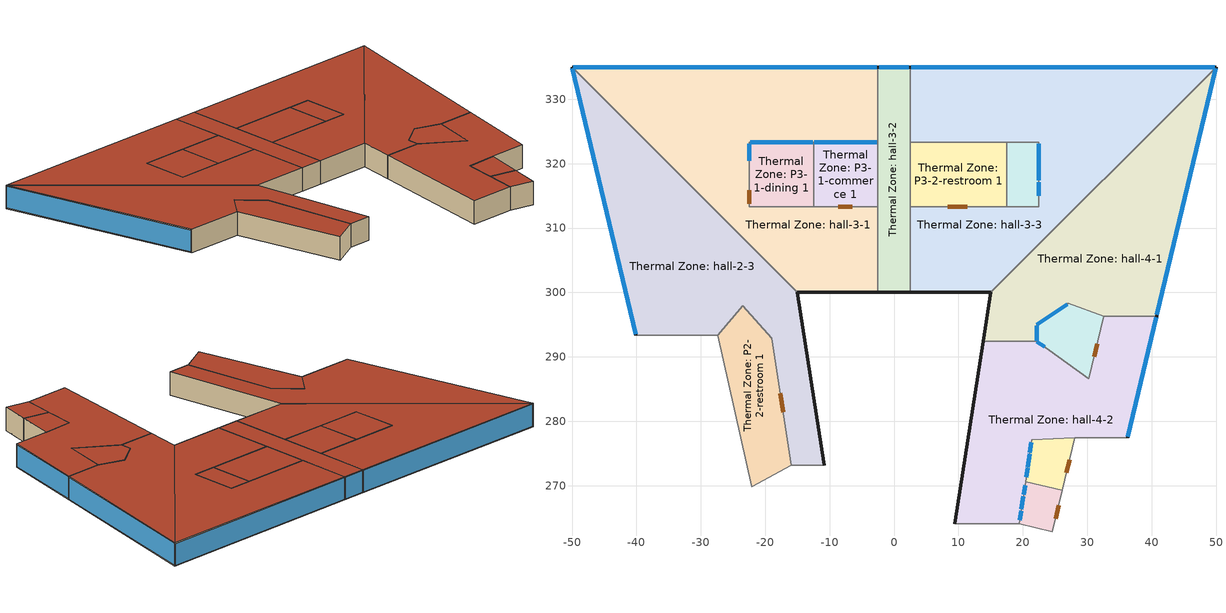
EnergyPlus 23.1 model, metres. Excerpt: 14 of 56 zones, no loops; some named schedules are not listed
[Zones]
Thermal Zone: P4-2-commerce 2
 floor ground (ExtSlabCarpet 4in ClimateZone 1-8): 20.43,270.6 26.12,269.25 24.59,262.81 19.45,264.06 z0
 wall to Thermal Zone: P4-2-commerce 1 (Interior Wall): 26.12,269.25 20.43,270.6 z0:5
 wall to Thermal Zone: hall-4-3 (Interior Wall): 19.45,264.06 24.59,262.81 26.12,269.25 z0:5
 wall to Thermal Zone: hall-4-2 (Interior Wall): 20.43,270.6 19.45,264.06 z0:5
 window inside (Interior Window): 20.35,270.09 20.12,268.55 / 19.76,266.14 19.53,264.59 z0.2:4.8; 20.1,268.38 19.78,266.3 z2.64:4.8
 door inside (Interior Door): 25.08,264.89 25.57,266.93 / 20.1,268.38 19.78,266.3 z0:2.5
 roof outside (ASHRAE 189.1-2009 ExtRoof IEAD ClimateZone 2-5): 24.59,262.81 26.12,269.25 20.43,270.6 19.45,264.06 z5
Thermal Zone: hall-4-2
 floor ground (ExtSlabCarpet 4in ClimateZone 1-8): 40.79,296.31 36.29,277.4 28.06,277.4 21.41,277.15 19.45,264.06 9.47,264.06 13.83,292.43 22.13,292.43 30.25,286.58 32.56,296.31 z0
 wall outside (ASHRAE 189.1-2009 ExtWall Mass ClimateZone 5): 36.29,277.4 40.79,296.31 / 13.83,292.43 9.47,264.06 z0:5
 wall to Thermal Zone: hall-4-3 (Air Wall): 28.06,277.4 36.29,277.4 / 9.47,264.06 19.45,264.06 z0:5
 wall to Thermal Zone: P4-2-commerce 1 (Interior Wall): 20.43,270.6 21.41,277.15 28.06,277.4 z0:5
 wall to Thermal Zone: hall-4-1 (Air Wall): 22.13,292.43 13.83,292.43 / 40.79,296.31 32.56,296.31 z0:5
 wall to Thermal Zone: P4-1-commerce 1 (Interior Wall): 32.56,296.31 30.25,286.58 22.13,292.43 z0:5
 window (Curtain Window): 36.33,277.6 40.74,296.12 z0.2:4.8
 window inside (Interior Window): 23.38,291.53 22.2,292.38 / 21.1,275.1 21.34,276.72 / 20.54,271.34 20.75,272.74 z0.2:4.8; 20.77,272.89 21.08,274.97 z2.6:4.8
 door inside (Interior Door): 31.55,292.05 31.06,290 / 20.77,272.89 21.08,274.97 z0:2.5
 roof outside (ASHRAE 189.1-2009 ExtRoof IEAD ClimateZone 2-5): 19.45,264.06 21.41,277.15 28.06,277.4 36.29,277.4 40.79,296.31 32.56,296.31 30.25,286.58 22.13,292.43 13.83,292.43 9.47,264.06 z5
Thermal Zone: P4-2-commerce 1
 floor ground (ExtSlabCarpet 4in ClimateZone 1-8): 28.06,277.4 26.12,269.25 20.43,270.6 21.41,277.15 z0
 wall to Thermal Zone: hall-4-3 (Interior Wall): 26.12,269.25 28.06,277.4 z0:5
 door inside (Interior Door): 26.78,272 27.26,274.04 z0:2.5
 roof outside (ASHRAE 189.1-2009 ExtRoof IEAD ClimateZone 2-5): 26.12,269.25 28.06,277.4 21.41,277.15 20.43,270.6 z5
Thermal Zone: P4-1-commerce 1
 floor ground (ExtSlabCarpet 4in ClimateZone 1-8): 27.08,298.33 32.56,296.31 30.25,286.58 22.13,292.43 22.13,294.93 z0
 wall to Thermal Zone: hall-4-1 (Interior Wall): 32.56,296.31 27.08,298.33 22.13,294.93 22.13,292.43 z0:5
 window inside (Interior Window): 26.9,298.2 22.19,294.97 / 22.13,294.87 22.13,292.48 z0.2:4.8
 roof outside (ASHRAE 189.1-2009 ExtRoof IEAD ClimateZone 2-5): 30.25,286.58 32.56,296.31 27.08,298.33 22.13,294.93 22.13,292.43 z5
Thermal Zone: hall-4-1
 floor ground (ExtSlabCarpet 4in ClimateZone 1-8): 50,335 40.79,296.31 32.56,296.31 27.08,298.33 22.13,294.93 22.13,292.43 13.83,292.43 15,300 z0
 wall outside (ASHRAE 189.1-2009 ExtWall Mass ClimateZone 5): 15,300 13.83,292.43 / 40.79,296.31 50,335 z0:5
 wall to Thermal Zone: hall-3-3 (Air Wall): 50,335 15,300 z0:5
 window (Curtain Window): 40.83,296.51 49.95,334.81 z0.2:4.8
 roof outside (ASHRAE 189.1-2009 ExtRoof IEAD ClimateZone 2-5): 22.13,292.43 22.13,294.93 27.08,298.33 32.56,296.31 40.79,296.31 50,335 15,300 13.83,292.43 z5
Thermal Zone: P2-2-restroom 1
 floor ground (ExtSlabCarpet 4in ClimateZone 1-8): -23.49,297.9 -18.97,292.91 -15.93,273.14 -22.1,269.85 -27.38,293.33 z0
 wall to Thermal Zone: hall-2-2 (Interior Wall): -27.38,293.33 -22.1,269.85 -15.93,273.14 z0:5
 wall to Thermal Zone: hall-2-3 (Interior Wall): -15.93,273.14 -18.97,292.91 -23.49,297.9 -27.38,293.33 z0:5
 door inside (Interior Door): -17.19,281.37 -17.65,284.34 z0:2.5
 roof outside (ASHRAE 189.1-2009 ExtRoof IEAD ClimateZone 2-5): -22.1,269.85 -15.93,273.14 -18.97,292.91 -23.49,297.9 -27.38,293.33 z5
Thermal Zone: hall-2-3
 floor ground (ExtSlabCarpet 4in ClimateZone 1-8): -50,335 -15,300 -10.87,273.14 -15.93,273.14 -18.97,292.91 -23.49,297.9 -27.38,293.33 -40.08,293.33 z0
 wall outside (ASHRAE 189.1-2009 ExtWall Mass ClimateZone 5): -50,335 -40.08,293.33 / -10.87,273.14 -15,300 z0:5
 wall to Thermal Zone: hall-3-1 (Air Wall): -15,300 -50,335 z0:5
 wall to Thermal Zone: hall-2-2 (Air Wall): -15.93,273.14 -10.87,273.14 / -40.08,293.33 -27.38,293.33 z0:5
 window (Curtain Window): -49.95,334.81 -40.13,293.53 z0.2:4.8
 roof outside (ASHRAE 189.1-2009 ExtRoof IEAD ClimateZone 2-5): -10.87,273.14 -15,300 -50,335 -40.08,293.33 -27.38,293.33 -23.49,297.9 -18.97,292.91 -15.93,273.14 z5
Thermal Zone: hall-3-1
 floor ground (ExtSlabCarpet 4in ClimateZone 1-8): -2.5,335 -2.5,323.31 -22.5,323.31 -22.5,313.31 -2.5,313.31 -2.5,300 -15,300 -50,335 z0
 wall outside (ASHRAE 189.1-2009 ExtWall Mass ClimateZone 5): -15,300 -2.5,300 / -2.5,335 -50,335 z0:5
 wall to Thermal Zone: P3-1-commerce 1 (Interior Wall): -12.5,323.31 -2.5,323.31 / -2.5,313.31 -12.5,313.31 z0:5
 wall to Thermal Zone: P3-1-dining 1 (Interior Wall): -12.5,313.31 -22.5,313.31 -22.5,323.31 -12.5,323.31 z0:5
 wall to Thermal Zone: hall-3-2 (Air Wall): -2.5,300 -2.5,313.31 / -2.5,323.31 -2.5,335 z0:5
 window (Curtain Window): -2.7,335 -49.8,335 z0.2:4.8
 window inside (Interior Window): -22.35,323.31 -12.65,323.31 / -12.35,323.31 -2.68,323.31 / -22.5,320.47 -22.5,323.12 z0.2:4.8
 door inside (Interior Door): -22.5,313.76 -22.5,315.86 / -6.52,313.31 -8.62,313.31 z0:2.5
 roof outside (ASHRAE 189.1-2009 ExtRoof IEAD ClimateZone 2-5): -2.5,300 -2.5,313.31 -22.5,313.31 -22.5,323.31 -2.5,323.31 -2.5,335 -50,335 -15,300 z5
Thermal Zone: hall-3-2
 floor ground (ExtSlabCarpet 4in ClimateZone 1-8): 2.5,335 2.5,300 -2.5,300 -2.5,335 z0
 wall outside (ASHRAE 189.1-2009 ExtWall Mass ClimateZone 5): -2.5,300 2.5,300 / 2.5,335 -2.5,335 z0:5
 wall to Thermal Zone: P3-2-restroom 1 (Interior Wall): 2.5,313.31 2.5,323.31 z0:5
 wall to Thermal Zone: hall-3-3 (Air Wall): 2.5,300 2.5,313.31 / 2.5,323.31 2.5,335 z0:5
 wall to Thermal Zone: P3-1-commerce 1 (Interior Wall): -2.5,323.31 -2.5,313.31 z0:5
 window (Curtain Window): 2.3,335 -2.3,335 z0.2:4.8
 roof outside (ASHRAE 189.1-2009 ExtRoof IEAD ClimateZone 2-5): 2.5,300 2.5,335 -2.5,335 -2.5,300 z5
Thermal Zone: hall-3-3
 floor ground (ExtSlabCarpet 4in ClimateZone 1-8): 50,335 15,300 2.5,300 2.5,313.31 22.5,313.31 22.5,323.31 2.5,323.31 2.5,335 z0
 wall outside (ASHRAE 189.1-2009 ExtWall Mass ClimateZone 5): 50,335 2.5,335 / 2.5,300 15,300 z0:5
 wall to Thermal Zone: P3-2-restroom 1 (Interior Wall): 17.5,313.31 2.5,313.31 / 2.5,323.31 17.5,323.31 z0:5
 wall to Thermal Zone: P3-2-dining 1 (Interior Wall): 17.5,323.31 22.5,323.31 22.5,313.31 17.5,313.31 z0:5
 window (Curtain Window): 49.8,335 2.7,335 z0.2:4.8
 window inside (Interior Window): 22.5,317.14 22.5,315.04 z2.63:4.8; 22.5,323.11 22.5,317.39 z0.2:4.8
 door inside (Interior Door): 22.5,317.14 22.5,315.04 / 11.35,313.31 8.35,313.31 z0:2.5
 roof outside (ASHRAE 189.1-2009 ExtRoof IEAD ClimateZone 2-5): 15,300 50,335 2.5,335 2.5,323.31 22.5,323.31 22.5,313.31 2.5,313.31 2.5,300 z5
Thermal Zone: P3-1-dining 1
 floor ground (ExtSlabCarpet 4in ClimateZone 1-8): -12.5,323.31 -12.5,313.31 -22.5,313.31 -22.5,323.31 z0
 wall to Thermal Zone: P3-1-commerce 1 (Interior Wall): -12.5,313.31 -12.5,323.31 z0:5
 roof outside (ASHRAE 189.1-2009 ExtRoof IEAD ClimateZone 2-5): -12.5,313.31 -12.5,323.31 -22.5,323.31 -22.5,313.31 z5
Thermal Zone: P3-1-commerce 1
 floor ground (ExtSlabCarpet 4in ClimateZone 1-8): -2.5,323.32 -2.5,313.31 -12.5,313.31 -12.5,323.32 z0
 roof outside (ASHRAE 189.1-2009 ExtRoof IEAD ClimateZone 2-5): -2.5,313.31 -2.5,323.32 -12.5,323.32 -12.5,313.31 z5
Thermal Zone: P3-2-restroom 1
 floor ground (ExtSlabCarpet 4in ClimateZone 1-8): 17.5,323.31 17.5,313.31 2.5,313.31 2.5,323.31 z0
 wall to Thermal Zone: P3-2-dining 1 (Interior Wall): 17.5,313.31 17.5,323.31 z0:5
 roof outside (ASHRAE 189.1-2009 ExtRoof IEAD ClimateZone 2-5): 17.5,313.31 17.5,323.31 2.5,323.31 2.5,313.31 z5
Thermal Zone: P3-2-dining 1
 floor ground (ExtSlabCarpet 4in ClimateZone 1-8): 22.5,323.31 22.5,313.31 17.5,313.31 17.5,323.31 z0
 roof outside (ASHRAE 189.1-2009 ExtRoof IEAD ClimateZone 2-5): 22.5,313.31 22.5,323.31 17.5,323.31 17.5,313.31 z5
[Building]
Building: Maximum number of warmup days=50; Minimum number of warmup days=6
[Site:Location]
BEIJING: Elevation=32; Latitude=39.8; Longitude=116.47; Time zone=8
[SizingPeriod:DesignDay] Ashrae clear sky optical depth for beam irradiance taub=0.747; Ashrae clear sky optical depth for diffuse irradiance taud=1.448; Barometric pressure=100950; Begin environment reset mode=FullResetAtBeginEnvironment; Daily dry bulb temperature range=8.9; Day of month=21; Day type=SummerDesignDay; Daylight saving time indicator=No; Dry bulb temperature range modifier type=DefaultMultipliers; Month=7; Rain indicator=No; Snow indicator=No; Solar model indicator=ASHRAETau; Wind direction=180; Wind speed=3.4
Name | Humidity condition type | Maximum dry bulb temperature | Wetbulb or dewpoint at maximum dry bulb | Enthalpy at maximum dry bulb
Beijing Ann Clg .4% Condns DB=>MWB | WetBulb | 34.9 | 22.2
Beijing Ann Clg .4% Condns DP=>MDB | DewPoint | 28.9 | 26.1
Beijing Ann Clg .4% Condns Enth=>MDB | Enthalpy | 30.1 |  | 86200
Beijing Ann Clg .4% Condns WB=>MDB | WetBulb | 30.5 | 27
[Construction]
ASHRAE 189.1-2009 ExtRoof IEAD ClimateZone 2-5: Roof Membrane, Roof Insulation [21], Metal Decking
ASHRAE 189.1-2009 ExtWall Mass ClimateZone 5: 1IN Stucco, 8IN Concrete HW, Wall Insulation [40], 1/2IN Gypsum
Curtain Window: Curtain Wall 12T Low-E, Ar, Curtain Wall 12T
ExtSlabCarpet 4in ClimateZone 1-8: MAT-CC05 4 HW CONCRETE, CP02 CARPET PAD
Interior Door: G05 25mm wood
Interior Wall: G01a 19mm gypsum board, F04 Wall air space resistance, G01a 19mm gypsum board
Interior Window: Clear 3mm
[Construction:AirBoundary]
Air Wall: SimpleMixing, 0.8, Always On
[Material] Thermal absorptance=0.9
Name | Conductivity | Density | Roughness | Solar absorptance | Specific heat | Thickness | Visible absorptance
1/2IN Gypsum | 0.16 | 784.9 | Smooth | 0.4 | 830 | 0.0127 | 0.4
1IN Stucco | 0.6918 | 1858 | Smooth | 0.92 | 837 | 0.0253 | 0.92
8IN Concrete HW | 1.7296 | 2243 | MediumRough | 0.65 | 837 | 0.2033 | 0.65
G01a 19mm gypsum board | 0.16 | 800 | MediumSmooth | 0.4 | 1090 | 0.019 | 0.4
G05 25mm wood | 0.15 | 608 | MediumSmooth | 0.5 | 1630 | 0.0254 | 0.5
MAT-CC05 4 HW CONCRETE | 1.311 | 2240 | Rough | 0.85 | 836.8 | 0.1016 | 0.85
Metal Decking | 45.006 | 7680 | MediumSmooth | 0.6 | 418.4 | 0.0015 | 0.6
Roof Insulation [21] | 0.049 | 265 | MediumRough | 0.7 | 836.8 | 0.2105 | 0.7
Roof Membrane | 0.16 | 1121.29 | VeryRough | 0.7 | 1460 | 0.0095 | 0.7
Wall Insulation [40] | 0.0432 | 91 | MediumRough | 0.5 | 837 | 0.0794 | 0.5
[Material:AirGap]
F04 Wall air space resistance: Thermal resistance=0.15
[Material:NoMass]
CP02 CARPET PAD: Roughness=Smooth; Solar absorptance=0.8; Thermal absorptance=0.9; Thermal resistance=0.1; Visible absorptance=0.8
[WindowMaterial:Gas]
Ar: Gas type=Argon; Thickness=0.018
[WindowMaterial:Glazing] Back side solar reflectance at normal incidence=0; Optical data type=SpectralAverage
Name | Back side infrared hemispherical emissivity | Back side visible reflectance at normal incidence | Conductivity | Dirt correction factor for solar and visible transmittance | Front side infrared hemispherical emissivity | Front side solar reflectance at normal incidence | Front side visible reflectance at normal incidence | Infrared transmittance at normal incidence | Solar diffusing | Solar transmittance at normal incidence | Thickness | Visible transmittance at normal incidence
Clear 3mm | 0.84 | 0 | 0.9 | 1 | 0.84 | 0.075 | 0.081 | 0 | No | 0.837 | 0.003 | 0.898
Curtain Wall 12T |  | 0 |  |  |  | 0.08 | 0.08 |  |  | 0.91 | 0.012 | 0.916
Curtain Wall 12T Low-E |  | 0.14 |  |  |  | 0.41 | 0.13 |  |  | 0.38 | 0.012 | 0.72
[ElectricEquipment] Design level calculation method=Watts/Area
Name | Schedule | Watts per zone floor area | Zone or zonelist or space or spacelist | End use subcategory | Fraction latent | Fraction lost | Fraction radiant
189.1-2009 - Office - Restroom - CZ4-8 Electric Equipment | Office Bldg Equip | 0.753474 | 189.1-2009 - Office - Restroom - CZ4-8
189.1-2009 - Office - WholeBuilding - Lg Office - CZ4-8 Electric Equipment | Large Office Bldg Equip | 5.81251 | 189.1-2009 - Office - WholeBuilding - Lg Office - CZ4-8
Office Dining Elec Equip | OfficeLarge BLDG_EQUIP_SCH | 10.7639 | Office Dining | General | 0 | 0 | 0.5
Retail Retail Elec Equip | RetailStandalone BLDG_EQUIP_SCH | 3.22917 | Retail Retail | General | 0 | 0 | 0.5
[Lights] Design level calculation method=Watts/Area
Name | Schedule | Watts per zone floor area | Zone or zonelist or space or spacelist | End use subcategory | Fraction radiant | Fraction replaceable | Fraction visible | Return air fraction
189.1-2009 - Office - Restroom - CZ4-8 Lights | Office Bldg Light | 8.71877 | 189.1-2009 - Office - Restroom - CZ4-8
189.1-2009 - Office - WholeBuilding - Lg Office - CZ4-8 Lights | Large Office Bldg Light | 9.68752 | 189.1-2009 - Office - WholeBuilding - Lg Office - CZ4-8
Office Dining Lights | OfficeLarge BLDG_LIGHT_SCH | 9.68752 | Office Dining | General | 0.4 | 1 | 0.2 | 0.4
Retail Retail Lights | RetailStandalone BLDG_LIGHT_SCH | 18.2986 | Retail Retail | General | 0.7 | 1 | 0.2 | 0
[People] Fraction radiant=0.3; Number of people calculation method=People/Area
Name | Activity level schedule | Number of people schedule | People per floor area | Zone or zonelist or space or spacelist
189.1-2009 - Office - Restroom - CZ4-8 People | Office Activity | Office Misc Occ | 0.107639 | 189.1-2009 - Office - Restroom - CZ4-8
189.1-2009 - Office - WholeBuilding - Lg Office - CZ4-8 People | Large Office Activity | Large Office Bldg Occ | 0.0538196 | 189.1-2009 - Office - WholeBuilding - Lg Office - CZ4-8
Office Dining People | OfficeMedium ACTIVITY_SCH | OfficeLarge BLDG_OCC_SCH | 0.107639 | Office Dining
Retail Retail People | RetailStandalone ACTIVITY_SCH | RetailStandalone BLDG_OCC_SCH | 0.161459 | Retail Retail
[Space]
Name | Zone | Space type
P2-2-restroom 1 | Thermal Zone: P2-2-restroom 1 | 189.1-2009 - Office - Restroom - CZ4-8
P3-1-commerce 1 | Thermal Zone: P3-1-commerce 1 | Retail Retail
P3-1-dining 1 | Thermal Zone: P3-1-dining 1 | Office Dining
P3-2-dining 1 | Thermal Zone: P3-2-dining 1 | Office Dining
P3-2-restroom 1 | Thermal Zone: P3-2-restroom 1 | 189.1-2009 - Office - Restroom - CZ4-8
P4-1-commerce 1 | Thermal Zone: P4-1-commerce 1 | Retail Retail
P4-2-commerce 1 | Thermal Zone: P4-2-commerce 1 | Retail Retail
P4-2-commerce 2 | Thermal Zone: P4-2-commerce 2 | Retail Retail
hall-2-3 | Thermal Zone: hall-2-3 | 189.1-2009 - Office - WholeBuilding - Lg Office - CZ4-8
hall-3-1 | Thermal Zone: hall-3-1 | 189.1-2009 - Office - WholeBuilding - Lg Office - CZ4-8
hall-3-2 | Thermal Zone: hall-3-2 | 189.1-2009 - Office - WholeBuilding - Lg Office - CZ4-8
hall-3-3 | Thermal Zone: hall-3-3 | 189.1-2009 - Office - WholeBuilding - Lg Office - CZ4-8
hall-4-1 | Thermal Zone: hall-4-1 | 189.1-2009 - Office - WholeBuilding - Lg Office - CZ4-8
hall-4-2 | Thermal Zone: hall-4-2 | 189.1-2009 - Office - WholeBuilding - Lg Office - CZ4-8
[SpaceList]
189.1-2009 - Office - Restroom - CZ4-8: P1-2-restroom 1, P1-10-restroom 1, P1-8-restroom 1, P2-2-restroom 1, P3-2-restroom 1
189.1-2009 - Office - WholeBuilding - Lg Office - CZ4-8: hall-1-1, hall-1-13, hall-1-12, hall-2-3, hall-1-2, hall-1-9, hall-1-6, P1-2-breakroom 1, hall-1-11, hall-1-3, hall-1-4, hall-2-1, hall-1-10, hall-1-5, hall-1-7, hall-1-8, hall-4-4, hall-4-3, hall-4-2, hall-4-1, hall-2-2, hall-3-1, hall-3-2, hall-3-3
Office Dining: P1-1-dining 1, P1-7-dining 1, P1-2-dining 1, P1-4-dining 1, P3-2-dining 1, P3-1-dining 1
Retail Retail: P3-1-commerce 1, P2-1-commerce 2, P1-1-commerce 1, P1-11-commerce 2, P4-1-commerce 1, P1-11-commerce 1, P1-3-commerce 1, P2-1-commerce 3, P1-4-commerce 1, P4-2-commerce 2, P1-9-commerce 1, P4-2-commerce 1, P1-5-commerce 1, P1-6-commerce 1, P4-3-commerce 2, P4-3-commerce 1
[Zone] Multiplier=1; Part of total floor area=Yes; Zone inside convection algorithm=TARP; Zone outside convection algorithm=TARP
Thermal Zone: P2-2-restroom 1; Thermal Zone: P3-1-commerce 1; Thermal Zone: P3-1-dining 1; Thermal Zone: P3-2-dining 1; Thermal Zone: P3-2-restroom 1; Thermal Zone: P4-1-commerce 1; Thermal Zone: P4-2-commerce 1; Thermal Zone: P4-2-commerce 2; Thermal Zone: hall-2-3; Thermal Zone: hall-3-1; Thermal Zone: hall-3-2; Thermal Zone: hall-3-3; Thermal Zone: hall-4-1; Thermal Zone: hall-4-2
[ZoneInfiltration:DesignFlowRate] Design flow rate calculation method=Flow/ExteriorArea
Name | Flow rate per exterior surface area | Schedule | Zone or zonelist or space or spacelist
189.1-2009 - Office - Restroom - CZ4-8 Infiltration | 0.000226568 | Office Infil Quarter On | 189.1-2009 - Office - Restroom - CZ4-8
189.1-2009 - Office - WholeBuilding - Lg Office - CZ4-8 Infiltration | 0.000226568 | Large Office Infil Quarter On | 189.1-2009 - Office - WholeBuilding - Lg Office - CZ4-8
Office Dining Infiltration | 0.00030226 | OfficeMedium INFIL_SCH_PNNL | Office Dining
Retail Retail Infiltration | 0.00030226 | RetailStandalone INFIL_SCH_PNNL | Retail Retail
[Schedule:Week:Daily]
Always On Week Rule - Jan1-Dec31: Always On Default, Always On Default, Always On Default, Always On Default, Always On Default, Always On Default, Always On Default, Always On Default, Always On Default, Always On Default, Always On Default, Always On Default
Office Activity Week Rule - Jan1-Dec31: Office Activity Default Schedule, Office Activity Default Schedule, Office Activity Default Schedule, Office Activity Default Schedule, Office Activity Default Schedule, Office Activity Default Schedule, Office Activity Default Schedule, Office Activity Default Schedule, Office Activity Summer Design Day, Office Activity Winter Design Day, Office Activity Default Schedule, Office Activity Default Schedule
Office Bldg Equip Week Rule - Jan1-Dec31: Office Bldg Equip Rule 1 Day Schedule, Office Bldg Equip Default Schedule, Office Bldg Equip Default Schedule, Office Bldg Equip Default Schedule, Office Bldg Equip Default Schedule, Office Bldg Equip Default Schedule, Office Bldg Equip Rule 2 Day Schedule, Office Bldg Equip Default Schedule, Office Bldg Equip Summer Design Day, Office Bldg Equip Winter Design Day, Office Bldg Equip Default Schedule, Office Bldg Equip Default Schedule
Office Bldg Light Week Rule - Jan1-Dec31: Office Bldg Light Rule 1 Day Schedule, Office Bldg Light Default Schedule, Office Bldg Light Default Schedule, Office Bldg Light Default Schedule, Office Bldg Light Default Schedule, Office Bldg Light Default Schedule, Office Bldg Light Rule 2 Day Schedule, Office Bldg Light Default Schedule, Office Bldg Light Summer Design Day, Office Bldg Light Winter Design Day, Office Bldg Light Default Schedule, Office Bldg Light Default Schedule
Office Infil Quarter On Week Rule - Jan1-Dec31: Office Infil Quarter On Rule 1 Day Schedule, Office Infil Quarter On Default Schedule, Office Infil Quarter On Default Schedule, Office Infil Quarter On Default Schedule, Office Infil Quarter On Default Schedule, Office Infil Quarter On Default Schedule, Office Infil Quarter On Rule 2 Day Schedule, Office Infil Quarter On Default Schedule, Office Infil Quarter On Summer Design Day, Office Infil Quarter On Winter Design Day, Office Infil Quarter On Default Schedule, Office Infil Quarter On Default Schedule
Office Misc Occ Week Rule - Jan1-Dec31: Office Bldg Occ Rule 1 Day Schedule 1, Office Bldg Occ Default Schedule 1, Office Bldg Occ Default Schedule 1, Office Bldg Occ Default Schedule 1, Office Bldg Occ Default Schedule 1, Office Bldg Occ Default Schedule 1, Office Bldg Occ Rule 2 Day Schedule 1, Office Bldg Occ Default Schedule 1, Office Bldg Occ Summer Design Day 1, Office Bldg Occ Winter Design Day 1, Office Bldg Occ Default Schedule 1, Office Bldg Occ Default Schedule 1
[Schedule:Year]
Always On: Always On Week Rule - Jan1-Dec31, 1, 1, 12, 31
Large Office Activity: Large Office Activity Week Rule - Jan1-Dec31, 1, 1, 12, 31
Large Office Bldg Equip: Large Office Bldg Equip Week Rule - Jan1-Dec31, 1, 1, 12, 31
Large Office Bldg Light: Large Office Bldg Light Week Rule - Jan1-Dec31, 1, 1, 12, 31
Large Office Bldg Occ: Large Office Bldg Occ Week Rule - Jan1-Dec31, 1, 1, 12, 31
Large Office Infil Quarter On: Large Office Infil Quarter On Week Rule - Jan1-Dec31, 1, 1, 12, 31
Office Activity: Office Activity Week Rule - Jan1-Dec31, 1, 1, 12, 31
Office Bldg Equip: Office Bldg Equip Week Rule - Jan1-Dec31, 1, 1, 12, 31
Office Bldg Light: Office Bldg Light Week Rule - Jan1-Dec31, 1, 1, 12, 31
Office Infil Quarter On: Office Infil Quarter On Week Rule - Jan1-Dec31, 1, 1, 12, 31
Office Misc Occ: Office Misc Occ Week Rule - Jan1-Dec31, 1, 1, 12, 31
OfficeLarge BLDG_EQUIP_SCH: OfficeLarge BLDG_EQUIP_SCH Week Rule - Jan1-Dec31, 1, 1, 12, 31
OfficeLarge BLDG_LIGHT_SCH: OfficeLarge BLDG_LIGHT_SCH Week Rule - Jan1-Dec31, 1, 1, 12, 31
OfficeLarge BLDG_OCC_SCH: OfficeLarge BLDG_OCC_SCH Week Rule - Jan1-Dec31, 1, 1, 12, 31
OfficeMedium ACTIVITY_SCH: OfficeMedium ACTIVITY_SCH Week Rule - Jan1-Dec31, 1, 1, 12, 31
OfficeMedium INFIL_SCH_PNNL: OfficeMedium INFIL_SCH_PNNL Week Rule - Jan1-Dec31, 1, 1, 12, 31
RetailStandalone ACTIVITY_SCH: RetailStandalone ACTIVITY_SCH Week Rule - Jan1-Dec31, 1, 1, 12, 31
RetailStandalone BLDG_EQUIP_SCH: RetailStandalone BLDG_EQUIP_SCH Week Rule - Jan1-Dec31, 1, 1, 12, 31
RetailStandalone BLDG_LIGHT_SCH: RetailStandalone BLDG_LIGHT_SCH Week Rule - Jan1-Dec31, 1, 1, 12, 31
RetailStandalone BLDG_OCC_SCH: RetailStandalone BLDG_OCC_SCH Week Rule - Jan1-Dec31, 1, 1, 12, 31
RetailStandalone INFIL_SCH_PNNL: RetailStandalone INFIL_SCH_PNNL Week Rule - Jan1-Dec31, 1, 1, 12, 31
